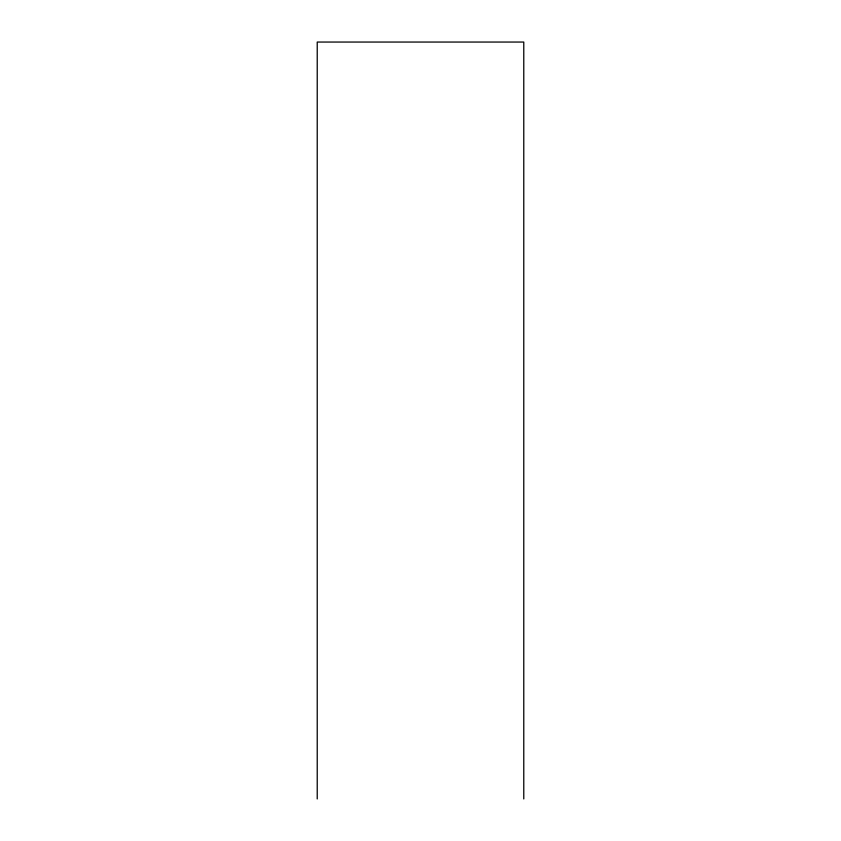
<?xml version="1.0" encoding="UTF-8"?>
<svg xmlns="http://www.w3.org/2000/svg" width="841" height="841" viewBox="0 0 841 841"><rect width="100%" height="100%" fill="white"/><g stroke="black" fill="none" stroke-linecap="round" stroke-linejoin="round"><path stroke-width="1.26" d="M523.775 798.95L523.775 42.05L317.225 42.05L317.225 798.95"/></g></svg>
